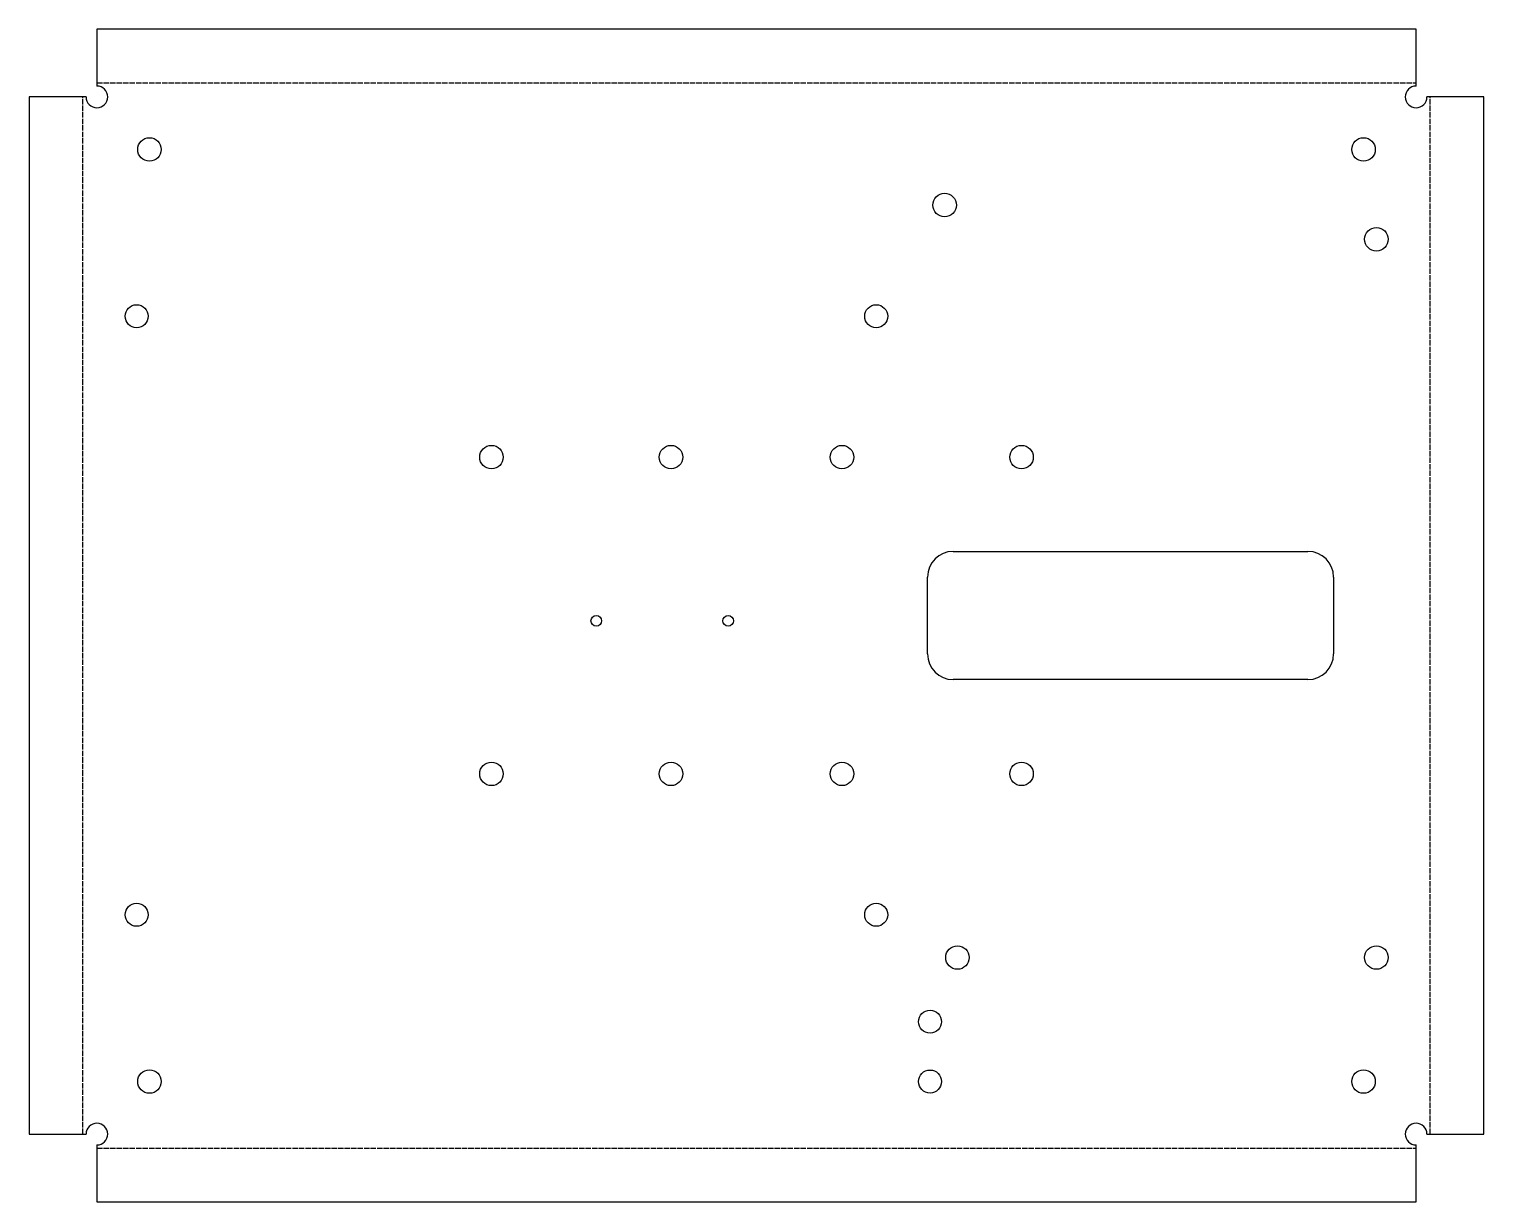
# Model space of a CAD drawing. Header units: millimetres. Extents: x -10 to 330, y -10 to 264.
import ezdxf

# ---------------------------------------------------------------- set-up
doc = ezdxf.new("R2010")
doc.units = ezdxf.units.MM
doc.linetypes.add('DASHED', pattern=[1.524, 1.27, -0.254])
doc.layers.add('BEND', color=1, linetype='DASHED')

msp = doc.modelspace()

# ---------------------------------------------------------------- linework, layer by layer
at = {"layer": 'BEND', "linetype": 'DASHED'}
for p, q in [((5.71, 251.58), (314.29, 251.58)), ((2.42, 5.71), (2.42, 248.28)), ((317.58, 5.71), (317.58, 248.28)), ((5.71, 2.42), (314.29, 2.42))]:
    msp.add_line(p, q, dxfattribs=at)
at = {"layer": 'CUT'}
for p, q in [((314.29, 264.15), (5.71, 264.15)), ((5.71, 264.15), (5.71, 250.82)), ((314.29, 250.82), (314.29, 264.15)), ((3.17, 248.28), (-10.15, 248.28)), ((-10.15, 248.28), (-10.15, 5.71)), ((330.15, 248.28), (316.83, 248.28)), ((330.15, 5.71), (330.15, 248.28)), ((206, 142), (289, 142)), ((200, 118), (200, 136)), ((295, 136), (295, 118)), ((289, 112), (206, 112)), ((-10.15, 5.71), (3.17, 5.71)), ((316.83, 5.71), (330.15, 5.71)), ((5.71, 3.17), (5.71, -10.15)), ((314.29, -10.15), (314.29, 3.17)), ((5.71, -10.15), (314.29, -10.15))]:
    msp.add_line(p, q, dxfattribs=at)
for centre, radius in [((18, 236), 2.75), ((302, 236), 2.75), ((204, 223), 2.75), ((305, 215), 2.75), ((15, 197), 2.69), ((188, 197), 2.69), ((98, 164.04), 2.75), ((140, 164.04), 2.75), ((180, 164.04), 2.75), ((222, 164.04), 2.75), ((122.53, 125.75), 1.25), ((153.37, 125.75), 1.25), ((98, 89.96), 2.75), ((140, 89.96), 2.75), ((180, 89.96), 2.75), ((222, 89.96), 2.75), ((15, 57), 2.69), ((188, 57), 2.69), ((207, 47), 2.75), ((305, 47), 2.75), ((200.6, 32), 2.69), ((18, 18), 2.75), ((200.6, 18), 2.69), ((302, 18), 2.75)]:
    msp.add_circle(centre, radius, dxfattribs=at)
for centre, radius, start, end in [((5.71, 248.28), 2.54, -180, 90), ((314.29, 248.28), 2.54, 90, 360), ((206, 136), 6, 90, 180), ((289, 136), 6, 0, 90), ((206, 118), 6, 180, 270), ((289, 118), 6, -90, 0), ((5.71, 5.71), 2.54, -90, 180), ((314.29, 5.71), 2.54, 0, 270)]:
    msp.add_arc(centre, radius, start, end, dxfattribs=at)

doc.saveas('drawing.dxf')
